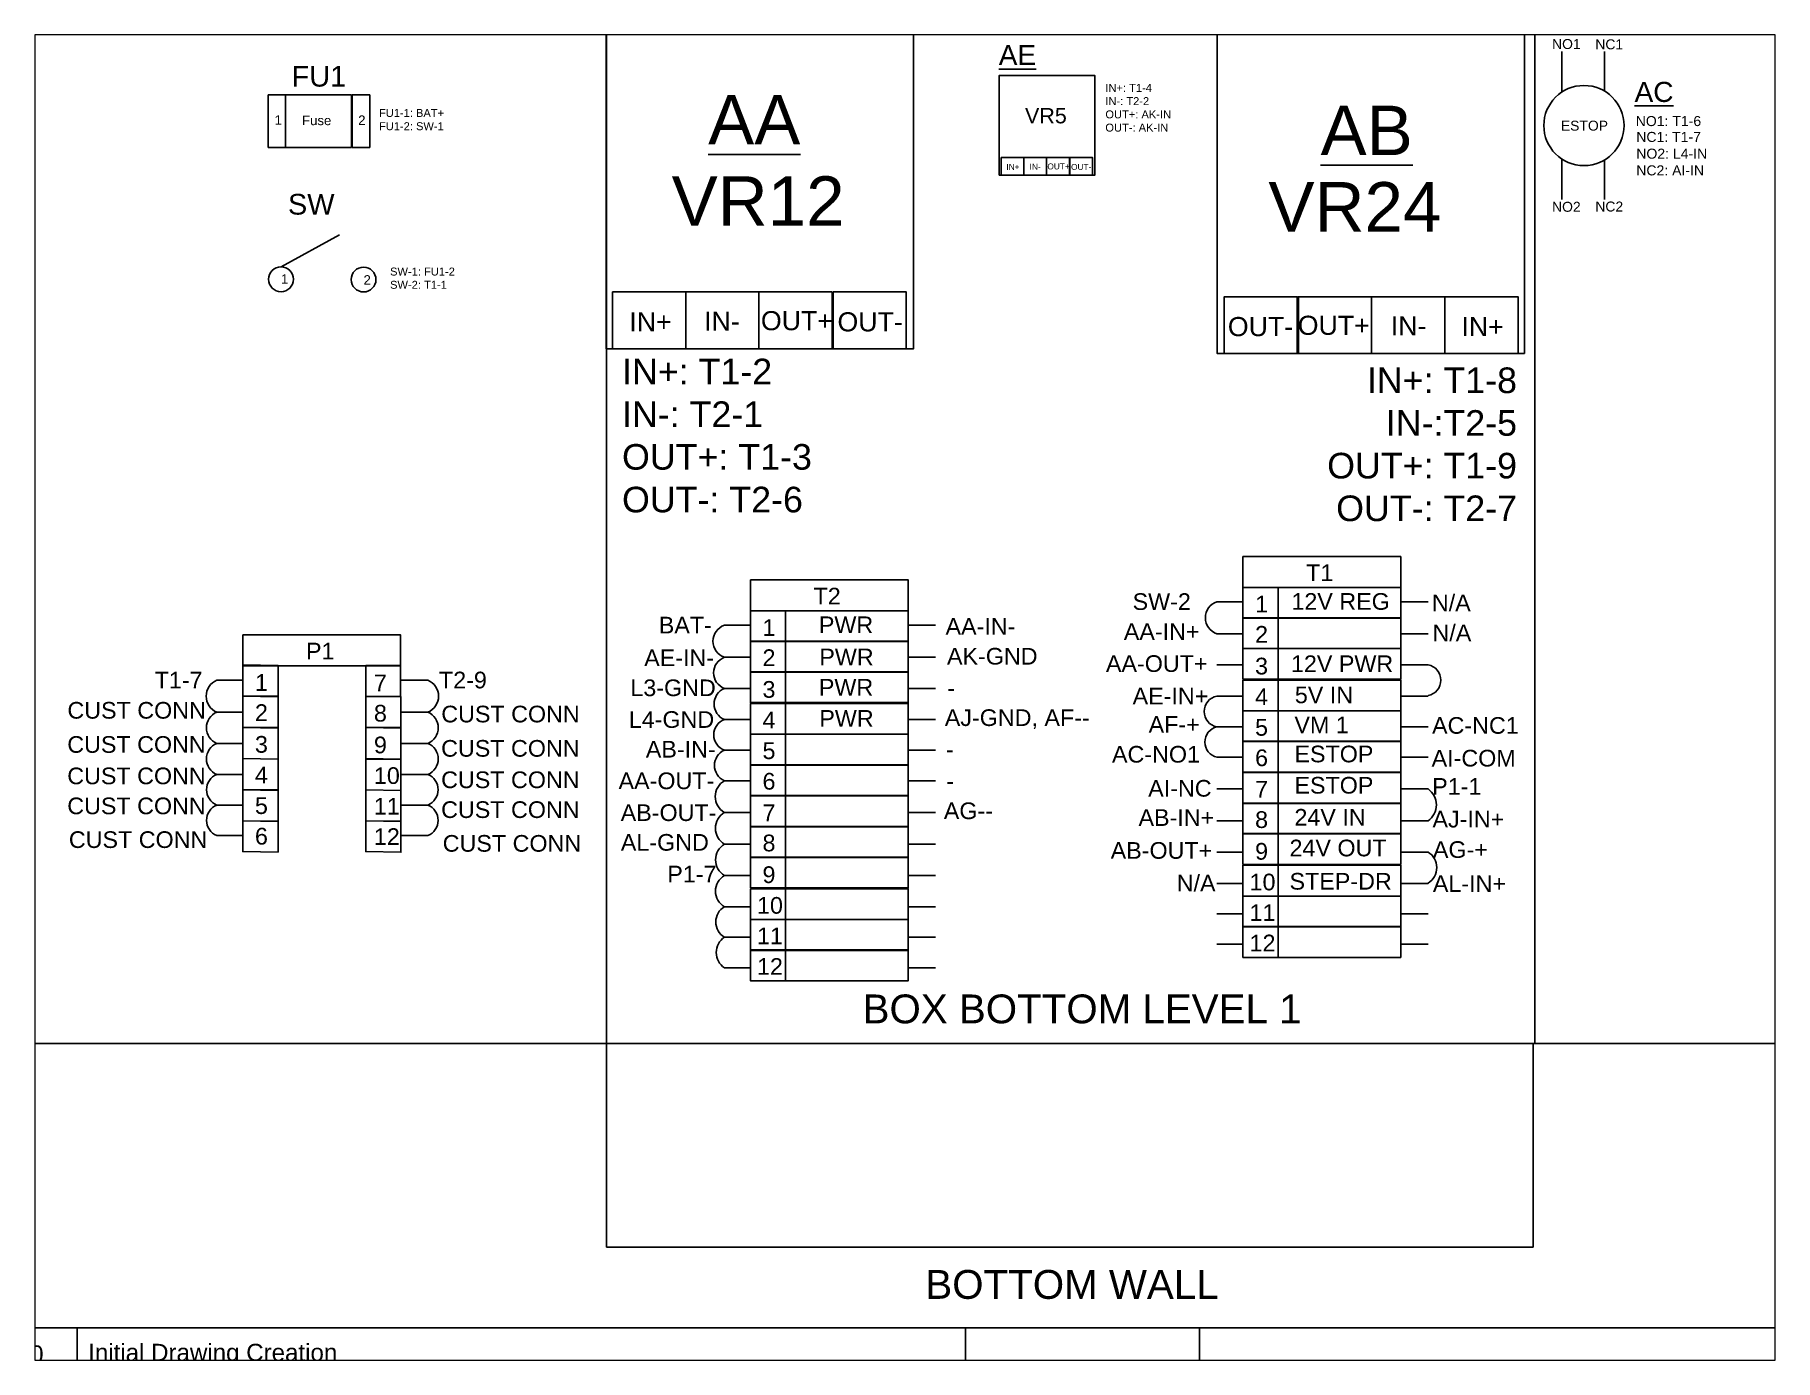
# Paper-space layout 'Layout2' of a CAD drawing. Header units: inches. Extents: x 1.05 to 9.45, y 0.8 to 7.2.
# The model-space entities are those that its viewports show. They can reach past a viewport. Long polylines and large blocks are cut down to what shows.
import ezdxf

# ---------------------------------------------------------------- set-up
doc = ezdxf.new("R2010")
doc.units = ezdxf.units.IN
doc.header["$MEASUREMENT"] = 0
doc.styles.get("Standard").update_dxf_attribs({"font": 'arial.ttf'})

msp = doc.modelspace()

# ---------------------------------------------------------------- linework, layer by layer
for p, q in [((10.553, 8.7), (10.553, 8.981)), ((10.849, 8.981), (10.849, 8.707)), ((10.553, 8.746), (10.553, 8.7)), ((10.553, 8.189), (10.553, 8.235)), ((10.553, 8.235), (10.553, 7.954)), ((10.849, 7.954), (10.849, 8.228)), ((1.674, 7.487), (2.08, 7.709)), ((8.587, 5.264), (8.587, 3.982)), ((5.172, 5.102), (5.172, 3.82)), ((8.343, 5.164), (8.163, 5.164)), ((9.437, 5.164), (9.626, 5.164)), ((4.928, 5.001), (4.748, 5.001)), ((6.022, 5.001), (6.211, 5.001)), ((8.343, 4.942), (8.163, 4.942)), ((9.437, 4.942), (9.626, 4.942)), ((1.653, 4.721), (1.653, 3.439)), ((2.261, 4.721), (2.261, 3.439)), ((4.928, 4.78), (4.748, 4.78)), ((6.022, 4.78), (6.211, 4.78)), ((8.343, 4.726), (8.163, 4.726)), ((9.437, 4.726), (9.626, 4.726)), ((1.409, 4.62), (1.229, 4.62)), ((2.503, 4.62), (2.692, 4.62)), ((4.928, 4.563), (4.748, 4.563)), ((6.022, 4.563), (6.211, 4.563)), ((8.343, 4.509), (8.163, 4.509)), ((9.437, 4.509), (9.626, 4.509)), ((1.409, 4.399), (1.229, 4.399)), ((2.503, 4.399), (2.692, 4.399)), ((4.928, 4.347), (4.748, 4.347)), ((6.022, 4.347), (6.211, 4.347)), ((8.343, 4.297), (8.163, 4.297)), ((9.437, 4.297), (9.626, 4.297)), ((1.409, 4.182), (1.229, 4.182)), ((2.503, 4.182), (2.692, 4.182)), ((4.928, 4.135), (4.748, 4.135)), ((6.022, 4.135), (6.211, 4.135)), ((8.343, 4.086), (8.163, 4.086)), ((9.437, 4.086), (9.626, 4.086)), ((1.409, 3.965), (1.229, 3.965)), ((2.503, 3.965), (2.692, 3.965)), ((4.928, 3.923), (4.748, 3.923)), ((6.022, 3.923), (6.211, 3.923)), ((8.343, 3.866), (8.163, 3.866)), ((8.587, 3.979), (8.587, 2.697)), ((9.437, 3.866), (9.626, 3.866)), ((1.409, 3.754), (1.229, 3.754)), ((2.503, 3.754), (2.692, 3.754)), ((5.172, 3.817), (5.172, 2.535)), ((4.928, 3.703), (4.748, 3.703)), ((6.022, 3.703), (6.211, 3.703)), ((8.343, 3.644), (8.163, 3.644)), ((9.437, 3.644), (9.626, 3.644)), ((1.409, 3.542), (1.229, 3.542)), ((2.503, 3.542), (2.692, 3.542)), ((4.928, 3.482), (4.748, 3.482)), ((6.022, 3.482), (6.211, 3.482)), ((8.343, 3.428), (8.163, 3.428)), ((9.437, 3.428), (9.626, 3.428)), ((4.928, 3.265), (4.748, 3.265)), ((6.022, 3.265), (6.211, 3.265)), ((8.343, 3.211), (8.163, 3.211)), ((9.437, 3.211), (9.626, 3.211)), ((4.928, 3.049), (4.748, 3.049)), ((6.022, 3.049), (6.211, 3.049)), ((8.343, 3), (8.163, 3)), ((9.437, 3), (9.626, 3)), ((4.928, 2.837), (4.748, 2.837)), ((6.022, 2.837), (6.211, 2.837)), ((8.343, 2.788), (8.163, 2.788)), ((9.437, 2.788), (9.626, 2.788)), ((4.928, 2.625), (4.748, 2.625)), ((6.022, 2.625), (6.211, 2.625)), ((-0.667, 0.127), (20.323, 0.127)), ((0.261, 0.127), (0.261, -1.136)), ((6.42, -1.136), (6.42, 0.127)), ((8.041, -1.136), (8.041, 0.127)), ((12.051, -1.136), (12.051, 0.127))]:
    msp.add_line(p, q)
for points in [[(3.93, 9.176), (-0.072, 9.176), (-0.072, 2.1), (3.93, 2.1)], [(3.93, 9.176), (10.367, 9.176), (10.367, 2.1), (3.93, 2.1)], [(12.67, 9.176), (10.367, 9.176), (10.367, 2.1), (12.67, 2.1)], [(3.928, 6.918), (6.058, 6.918), (6.058, 9.148), (3.928, 9.148)], [(10.294, 6.886), (8.165, 6.886), (8.165, 9.115), (10.294, 9.115)], [(6.654, 8.122), (7.315, 8.122), (7.315, 8.815), (6.654, 8.815)], [(1.585, 8.316), (1.585, 8.68), (1.706, 8.68), (1.706, 8.316)], [(1.706, 8.316), (1.706, 8.68), (2.162, 8.68), (2.162, 8.316)], [(2.168, 8.316), (2.168, 8.68), (2.289, 8.68), (2.289, 8.316)], [(6.667, 8.122), (6.825, 8.122), (6.825, 8.245), (6.667, 8.245)], [(6.825, 8.122), (6.982, 8.122), (6.982, 8.245), (6.825, 8.245)], [(6.982, 8.122), (7.14, 8.122), (7.14, 8.245), (6.982, 8.245)], [(7.142, 8.122), (7.3, 8.122), (7.3, 8.245), (7.142, 8.245)], [(3.973, 6.918), (4.48, 6.918), (4.48, 7.313), (3.973, 7.313)], [(4.48, 6.918), (4.987, 6.918), (4.987, 7.313), (4.48, 7.313)], [(4.987, 6.918), (5.494, 6.918), (5.494, 7.313), (4.987, 7.313)], [(5.502, 6.918), (6.009, 6.918), (6.009, 7.313), (5.502, 7.313)], [(8.72, 6.886), (8.213, 6.886), (8.213, 7.28), (8.72, 7.28)], [(9.235, 6.886), (8.728, 6.886), (8.728, 7.28), (9.235, 7.28)], [(9.743, 6.886), (9.235, 6.886), (9.235, 7.28), (9.743, 7.28)], [(9.743, 6.886), (10.25, 6.886), (10.25, 7.28), (9.743, 7.28)], [(8.343, 5.477), (9.437, 5.477), (9.437, 5.264), (8.343, 5.264)], [(4.928, 5.315), (6.022, 5.315), (6.022, 5.101), (4.928, 5.101)], [(8.343, 5.264), (9.437, 5.264), (9.437, 5.05), (8.343, 5.05)], [(4.928, 5.102), (6.022, 5.102), (6.022, 4.888), (4.928, 4.888)], [(8.343, 5.052), (9.437, 5.052), (9.437, 4.839), (8.343, 4.839)], [(1.409, 4.934), (2.503, 4.934), (2.503, 4.72), (1.409, 4.72)], [(4.928, 4.89), (6.022, 4.89), (6.022, 4.676), (4.928, 4.676)], [(8.343, 4.841), (9.437, 4.841), (9.437, 4.627), (8.343, 4.627)], [(1.409, 4.726), (1.653, 4.723), (1.653, 4.509), (1.409, 4.512)], [(2.261, 4.721), (2.503, 4.721), (2.503, 4.507), (2.261, 4.507)], [(4.928, 4.678), (6.022, 4.678), (6.022, 4.465), (4.928, 4.465)], [(8.343, 4.621), (9.437, 4.621), (9.437, 4.407), (8.343, 4.407)], [(1.409, 4.509), (1.653, 4.505), (1.653, 4.292), (1.409, 4.295)], [(2.261, 4.508), (2.505, 4.505), (2.505, 4.291), (2.261, 4.294)], [(4.928, 4.459), (6.022, 4.459), (6.022, 4.245), (4.928, 4.245)], [(8.343, 4.408), (9.437, 4.408), (9.437, 4.194), (8.343, 4.194)], [(1.409, 4.291), (1.653, 4.287), (1.653, 4.073), (1.409, 4.077)], [(2.261, 4.291), (2.505, 4.287), (2.505, 4.073), (2.261, 4.077)], [(4.928, 4.245), (6.022, 4.245), (6.022, 4.031), (4.928, 4.031)], [(8.343, 4.196), (9.437, 4.196), (9.437, 3.982), (8.343, 3.982)], [(1.409, 4.077), (1.653, 4.073), (1.653, 3.859), (1.409, 3.863)], [(2.261, 4.073), (2.505, 4.07), (2.505, 3.856), (2.261, 3.859)], [(4.928, 4.034), (6.022, 4.034), (6.022, 3.82), (4.928, 3.82)], [(8.343, 3.979), (9.437, 3.979), (9.437, 3.765), (8.343, 3.765)], [(1.409, 3.859), (1.653, 3.856), (1.653, 3.642), (1.409, 3.645)], [(2.261, 3.859), (2.505, 3.856), (2.505, 3.642), (2.261, 3.645)], [(4.928, 3.817), (6.022, 3.817), (6.022, 3.603), (4.928, 3.603)], [(8.343, 3.767), (9.437, 3.767), (9.437, 3.554), (8.343, 3.554)], [(1.409, 3.645), (1.653, 3.641), (1.653, 3.428), (1.409, 3.431)], [(2.261, 3.644), (2.505, 3.641), (2.505, 3.427), (2.261, 3.431)], [(4.928, 3.605), (6.022, 3.605), (6.022, 3.391), (4.928, 3.391)], [(8.343, 3.556), (9.437, 3.556), (9.437, 3.342), (8.343, 3.342)], [(4.928, 3.393), (6.022, 3.393), (6.022, 3.18), (4.928, 3.18)], [(8.343, 3.336), (9.437, 3.336), (9.437, 3.122), (8.343, 3.122)], [(4.928, 3.173), (6.022, 3.173), (6.022, 2.96), (4.928, 2.96)], [(8.343, 3.123), (9.437, 3.123), (9.437, 2.909), (8.343, 2.909)], [(4.928, 2.96), (6.022, 2.96), (6.022, 2.746), (4.928, 2.746)], [(8.343, 2.911), (9.437, 2.911), (9.437, 2.697), (8.343, 2.697)], [(4.928, 2.749), (6.022, 2.749), (6.022, 2.535), (4.928, 2.535)], [(3.93, 0.688), (10.354, 0.688), (10.354, 2.1), (3.93, 2.1)]]:
    msp.add_lwpolyline(points, close=True)
for centre, radius in [((10.707, 8.467), 0.278), ((1.674, 7.401), 0.0861), ((2.246, 7.399), 0.0861)]:
    msp.add_circle(centre, radius)
for centre, radius, start, end in [((8.2, 5.053), 0.117, 108.3899, 251.6101), ((4.785, 4.89), 0.117, 108.3899, 251.6101), ((4.788, 4.671), 0.115, 110.1353, 249.8647), ((9.607, 4.62), 0.108, 280.1885, 79.8115), ((1.275, 4.509), 0.12, 112.5, 247.5), ((2.646, 4.509), 0.12, 292.5, 67.5), ((4.793, 4.455), 0.117, 112.3336, 247.6664), ((8.182, 4.403), 0.108, 100.1885, 259.8115), ((1.274, 4.29), 0.117, 112.5, 247.5), ((2.647, 4.29), 0.117, 292.5, 67.5), ((4.787, 4.241), 0.113, 110.0014, 249.9986), ((8.187, 4.191), 0.108, 102.3255, 257.6745), ((1.274, 4.074), 0.117, 112.5, 247.5), ((2.647, 4.074), 0.117, 292.5, 67.5), ((4.795, 4.029), 0.116, 113.8997, 246.1003), ((1.273, 3.86), 0.115, 112.5, 247.5), ((2.648, 3.86), 0.115, 292.5, 67.5), ((4.809, 3.813), 0.125, 118.8353, 241.1647), ((9.549, 3.755), 0.135, 304.9667, 55.0333), ((1.273, 3.648), 0.115, 112.5, 247.5), ((2.648, 3.648), 0.115, 292.5, 67.5), ((4.815, 3.593), 0.129, 120.8875, 239.1125), ((4.814, 3.374), 0.127, 121.1731, 238.8269), ((9.56, 3.32), 0.127, 301.4312, 58.5688), ((4.812, 3.157), 0.126, 120.5558, 239.4442), ((4.811, 2.943), 0.123, 120.7532, 239.2468), ((4.817, 2.731), 0.126, 122.88, 237.12)]:
    msp.add_arc(centre, radius, start, end)

# ---------------------------------------------------------------- texts
for s, width, gutter_width, heights, insert, char_height, attachment_point in [('NO1', 0.06913, 0.346, [0], (10.486, 8.997), 0.0691, 7), ('NC1', 0.05602, 0.346, [0], (10.786, 8.995), 0.0691, 7), ('{\\LAE}', 0.20491, 0.696, [0], (6.65, 9.026), 0.1392, 1), ('FU1', 1.77575, 0.718, [0], (1.747, 8.881), 0.1436, 1), ('IN+: T1-4\\PIN-: T2-2\\POUT+: AK-IN\\POUT-: AK-IN', 0.68167, 0.276, [0], (7.389, 8.756), 0.05513, 1), ('{\\LAC}', 0.20491, 0.696, [0], (11.058, 8.77), 0.1392, 1), ('FU1-1: BAT+\\PFU1-2: SW-1', 0.68167, 0.276, [0], (2.353, 8.582), 0.05513, 1), ('{\\LAA}', 0.2782, 1.717, [0], (4.635, 8.679), 0.3433, 1), ('VR5', 0.08638, 0.533, [0], (6.832, 8.589), 0.1066, 1), ('{\\LAB}', 0.2782, 1.717, [0], (8.881, 8.605), 0.3433, 1), ('1', 1.09238, 0.326, [0], (1.629, 8.538), 0.0652, 1), ('Fuse', 1.09238, 0.326, [0], (1.82, 8.535), 0.0652, 1), ('2', 1.09238, 0.326, [0], (2.209, 8.537), 0.0652, 1), ('ESTOP', 0.05602, 0.346, [0], (10.547, 8.501), 0.0691, 1), ('NO1: T1-6', 1.54994, 0.696, [0], (11.066, 8.533), 0.0696, 1), ('NC1: T1-7\\PNO2: L4-IN\\PNC2: AI-IN', 2.14941, 0.696, [0], (11.07, 8.423), 0.0696, 1), ('VR12', 0.2782, 1.717, [0], (4.382, 8.115), 0.3433, 1), ('IN+', 0.01906, 0.206, [0], (6.703, 8.201), 0.0412, 1), ('IN-', 0.01906, 0.206, [0], (6.864, 8.202), 0.0412, 1), ('OUT+', 0.01906, 0.206, [0], (6.987, 8.204), 0.0412, 1), ('OUT-', 0.01906, 0.206, [0], (7.151, 8.201), 0.0412, 1), ('SW', 1.77575, 0.718, [0], (1.722, 7.993), 0.1436, 1), ('VR24', 0.2782, 1.717, [0], (9.719, 8.075), 0.3433, 3), ('NO2', 0.05602, 0.346, [0], (10.486, 7.938), 0.0691, 1), ('NC2', 0.05602, 0.346, [0], (10.786, 7.94), 0.0691, 1), ('SW-1: FU1-2\\PSW-2: T1-1', 0.68167, 0.276, [0], (2.43, 7.482), 0.05513, 1), ('1', 1.09238, 0.326, [0], (1.674, 7.436), 0.0652, 1), ('2', 1.09238, 0.326, [0], (2.246, 7.429), 0.0652, 1), ('IN+', 0.06138, 0.663, [0], (4.089, 7.172), 0.1326, 1), ('IN-', 0.06138, 0.663, [0], (4.607, 7.176), 0.1326, 1), ('OUT+', 0.06138, 0.663, [0], (5.001, 7.18), 0.1326, 1), ('OUT-', 0.06138, 0.663, [0], (5.532, 7.172), 0.1326, 1), ('OUT-', 0.06138, 0.663, [0], (8.691, 7.139), 0.1326, 3), ('OUT+', 0.06138, 0.663, [0], (9.222, 7.148), 0.1326, 3), ('IN-', 0.06138, 0.663, [0], (9.615, 7.144), 0.1326, 3), ('IN+', 0.06138, 0.663, [0], (9.858, 7.139), 0.1326, 1), ('IN+: T1-2\\PIN-: T2-1 \\POUT+: T1-3\\POUT-: T2-6', 2.19547, 0.888, [0], (4.038, 6.85), 0.1776, 1), ('IN+: T1-8 \\PIN-:T2-5 \\POUT+: T1-9 \\POUT-: T2-7 ', 2.19547, 0.888, [0], (10.243, 6.789), 0.17755, 3), ('T1', 0.17018, 0.578, [0], (8.781, 5.423), 0.1156, 1), ('T2', 0.17018, 0.578, [0], (5.366, 5.261), 0.1156, 1), ('SW-2', 1.19551, 0.578, [0], (7.578, 5.223), 0.1156, 1), ('1', 0.17018, 0.578, [0], (8.427, 5.206), 0.116, 1), ('12V REG', 1.19551, 0.578, [0.12], (8.679, 5.224), 0.1156, 1), ('N/A', 1.19551, 0.578, [0.12], (9.653, 5.214), 0.1156, 1), ('BAT-', 1.19551, 0.578, [0], (4.293, 5.06), 0.1156, 1), ('1', 0.17018, 0.578, [0], (5.012, 5.043), 0.116, 1), ('PWR', 1.19551, 0.578, [0.12], (5.403, 5.062), 0.1156, 1), ('AA-IN-', 1.19551, 0.578, [0.12], (6.281, 5.051), 0.1156, 1), ('AA-IN+', 0.17018, 0.578, [0], (7.517, 5.015), 0.1156, 1), ('2', 0.17018, 0.578, [0], (8.427, 4.996), 0.116, 1), ('N/A', 0.16476, 0.578, [0], (9.657, 5.006), 0.1156, 1), ('P1', 0.17018, 0.578, [0], (1.847, 4.88), 0.1156, 1), ('AE-IN-', 1.19551, 0.578, [0.12], (4.192, 4.833), 0.1156, 1), ('2', 0.17018, 0.578, [0], (5.012, 4.834), 0.116, 1), ('PWR', 1.19551, 0.578, [0.12], (5.406, 4.839), 0.1156, 1), ('AK-GND', 0.17018, 0.578, [0], (6.291, 4.844), 0.1156, 1), ('AA-OUT+', 0.64509, 0.578, [0], (7.393, 4.793), 0.1156, 1), ('3', 0.17018, 0.578, [0], (8.427, 4.776), 0.116, 1), ('12V PWR', 1.19551, 0.578, [0.12], (8.676, 4.792), 0.1156, 1), ('T1-7', 0.72375, 0.578, [0], (0.798, 4.679), 0.1156, 1), ('1', 0.17018, 0.578, [0], (1.493, 4.662), 0.116, 1), ('7', 0.17018, 0.578, [0], (2.318, 4.659), 0.116, 1), ('T2-9', 0.68703, 0.578, [0], (2.769, 4.679), 0.1156, 1), ('L3-GND', 0.17018, 0.578, [0], (4.096, 4.625), 0.1156, 1), ('3', 0.17018, 0.578, [0], (5.012, 4.614), 0.116, 1), ('PWR', 1.19551, 0.578, [0.12], (5.403, 4.629), 0.1156, 1), ('CUST CONN', 0.95824, 0.578, [0], (0.193, 4.469), 0.1156, 1), ('-', 0.17018, 0.578, [0], (6.294, 4.623), 0.116, 1), ('AE-IN+', 0.64509, 0.578, [0], (7.578, 4.568), 0.1156, 1), ('4', 0.17018, 0.578, [0], (8.427, 4.563), 0.116, 1), ('5V IN', 1.19551, 0.578, [0.12], (8.703, 4.576), 0.1156, 1), ('2', 0.17018, 0.578, [0], (1.493, 4.453), 0.116, 1), ('8', 0.17018, 0.578, [0], (2.318, 4.449), 0.116, 1), ('CUST CONN', 0.95824, 0.578, [0], (2.785, 4.443), 0.1156, 1), ('L4-GND', 0.17018, 0.578, [0], (4.085, 4.405), 0.1156, 1), ('4', 0.17018, 0.578, [0], (5.012, 4.401), 0.116, 1), ('PWR', 1.19551, 0.578, [0.12], (5.406, 4.413), 0.1156, 1), ('AJ-GND, AF--', 1.17007, 0.578, [0], (6.276, 4.418), 0.1156, 1), ('AF-+', 1.19551, 0.578, [0], (7.689, 4.371), 0.1156, 1), ('5', 0.17018, 0.578, [0], (8.427, 4.351), 0.116, 1), ('VM 1', 1.19551, 0.578, [0.12], (8.7, 4.368), 0.1156, 1), ('AC-NC1', 0.17018, 0.578, [0], (9.654, 4.364), 0.1156, 1), ('CUST CONN', 0.95824, 0.578, [0], (0.192, 4.232), 0.1156, 1), ('3', 0.17018, 0.578, [0], (1.493, 4.233), 0.116, 1), ('9', 0.17018, 0.578, [0], (2.318, 4.229), 0.116, 1), ('CUST CONN', 0.95824, 0.578, [0], (2.784, 4.205), 0.1156, 1), ('AB-IN-', 0.17018, 0.578, [0], (4.203, 4.199), 0.1156, 1), ('5', 0.17018, 0.578, [0], (5.012, 4.189), 0.116, 1), ('-', 1.68631, 0.578, [0], (6.283, 4.198), 0.116, 1), ('AC-NO1', 1.19551, 0.578, [0], (7.435, 4.164), 0.1156, 1), ('6', 0.17018, 0.578, [0], (8.427, 4.14), 0.116, 1), ('ESTOP', 1.19551, 0.578, [0.12], (8.7, 4.166), 0.1156, 1), ('AI-COM', 0.17018, 0.578, [0], (9.651, 4.137), 0.1156, 1), ('CUST CONN', 0.95824, 0.578, [0], (0.192, 4.014), 0.1156, 1), ('4', 0.17018, 0.578, [0], (1.493, 4.02), 0.116, 1), ('10', 0.17018, 0.578, [0], (2.318, 4.016), 0.1156, 1), ('CUST CONN', 0.95824, 0.578, [0], (2.784, 3.987), 0.1156, 1), ('AA-OUT-', 1.68631, 0.578, [0], (4.014, 3.98), 0.1156, 1), ('6', 0.17018, 0.578, [0], (5.012, 3.977), 0.116, 1), ('-', 2.16084, 0.578, [0], (6.287, 3.978), 0.116, 1), ('AI-NC', 1.19551, 0.578, [0], (7.686, 3.928), 0.1156, 1), ('7', 0.17018, 0.578, [0], (8.427, 3.921), 0.116, 1), ('ESTOP', 1.19551, 0.578, [0.12], (8.7, 3.949), 0.1156, 1), ('P1-1', 0.17018, 0.578, [0], (9.655, 3.941), 0.1156, 1), ('CUST CONN', 0.95824, 0.578, [0], (0.192, 3.806), 0.1156, 1), ('5', 0.17018, 0.578, [0], (1.493, 3.808), 0.116, 1), ('11', 0.17018, 0.578, [0], (2.318, 3.804), 0.1156, 1), ('CUST CONN', 0.95824, 0.578, [0], (2.784, 3.78), 0.1156, 1), ('AB-OUT-', 2.16084, 0.578, [0], (4.029, 3.759), 0.1156, 1), ('7', 0.17018, 0.578, [0], (5.012, 3.758), 0.116, 1), ('AG--', 0.17018, 0.578, [0], (6.269, 3.772), 0.1156, 1), ('AB-IN+', 1.19551, 0.578, [0], (7.619, 3.725), 0.1156, 1), ('8', 0.17018, 0.578, [0], (8.427, 3.711), 0.116, 1), ('24V IN', 1.19551, 0.578, [0.12], (8.7, 3.727), 0.1156, 1), ('AJ-IN+', 0.17018, 0.578, [0], (9.657, 3.714), 0.1156, 1), ('CUST CONN', 0.95824, 0.578, [0], (0.203, 3.572), 0.1156, 1), ('6', 0.17018, 0.578, [0], (1.493, 3.596), 0.116, 1), ('12', 0.17018, 0.578, [0], (2.318, 3.593), 0.1156, 1), ('CUST CONN', 0.95824, 0.578, [0], (2.795, 3.546), 0.1156, 1), ('AL-GND', 0.17018, 0.578, [0], (4.03, 3.553), 0.1156, 1), ('8', 0.17018, 0.578, [0], (5.012, 3.549), 0.116, 1), ('24V OUT', 1.19551, 0.578, [0.12], (8.666, 3.514), 0.1156, 1), ('AG-+', 0.17018, 0.578, [0], (9.66, 3.503), 0.1156, 1), ('AB-OUT+', 1.19551, 0.578, [0], (7.426, 3.497), 0.1156, 1), ('9', 0.17018, 0.578, [0], (8.427, 3.491), 0.116, 1), ('P1-7', 0.17018, 0.578, [0], (4.352, 3.333), 0.1156, 1), ('9', 0.17018, 0.578, [0], (5.012, 3.329), 0.116, 1), ('N/A', 1.19551, 0.578, [0], (7.884, 3.27), 0.1156, 1), ('10', 0.17018, 0.578, [0], (8.389, 3.278), 0.1156, 1), ('STEP-DR', 1.19551, 0.578, [0.12], (8.666, 3.283), 0.1156, 1), ('  AL-IN+', 2.01133, 0.578, [0], (9.57, 3.267), 0.1156, 1), ('10', 0.17018, 0.578, [0], (4.974, 3.116), 0.1156, 1), ('11', 0.17018, 0.578, [0], (8.389, 3.066), 0.1156, 1), ('11', 0.17018, 0.578, [0], (4.974, 2.904), 0.1156, 1), ('12', 0.17018, 0.578, [0], (8.389, 2.855), 0.1156, 1), ('12', 0.17018, 0.578, [0], (4.974, 2.692), 0.1156, 1), ('BOX BOTTOM LEVEL 1', 4.92962, 1, [0], (5.706, 2.44), 0.2, 1), ('BOTTOM WALL', 2.47303, 1, [0], (6.141, 0.529), 0.2, 1), ('REV 0', 0.57457, 0.598, [0], (-0.455, 0.006), 0.1196, 1), ('Initial Drawing Creation', 2.27753, 0.598, [0], (0.337, 0.017), 0.11959, 1)]:
    msp.add_mtext_dynamic_manual_height_columns(s, width=width, gutter_width=gutter_width, heights=heights, dxfattribs=dict(insert=insert, char_height=char_height, attachment_point=attachment_point))

psp = doc.layouts.new('Layout2')

# ---------------------------------------------------------------- viewports
at = {"layer": '0'}
psp.add_viewport(center=(5.25, 4), size=(8.4, 6.4), view_center_point=(6, 4.5), view_height=9.193231, dxfattribs=at)

doc.saveas('drawing.dxf')
